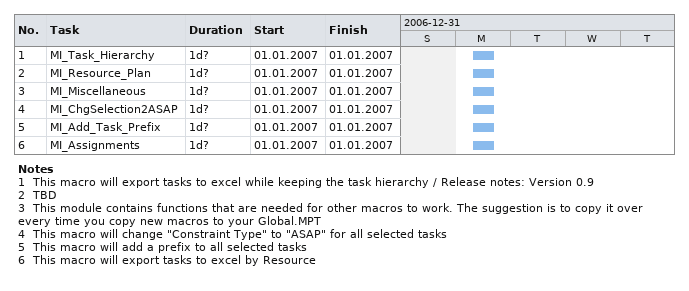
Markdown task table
| ID | Task | Duration | Start | Finish |
|---|---|---|---|---|
| 1 | MI_Task_Hierarchy | 1d? | 2007-01-01 | 2007-01-01 |
| 2 | MI_Resource_Plan | 1d? | 2007-01-01 | 2007-01-01 |
| 3 | MI_Miscellaneous | 1d? | 2007-01-01 | 2007-01-01 |
| 4 | MI_ChgSelection2ASAP | 1d? | 2007-01-01 | 2007-01-01 |
| 5 | MI_Add_Task_Prefix | 1d? | 2007-01-01 | 2007-01-01 |
| 6 | MI_Assignments | 1d? | 2007-01-01 | 2007-01-01 |

Notes
- 1: This macro will export tasks to excel while keeping the task hierarchy / Release notes: Version 0.9
- 2: TBD
- 3: This module contains functions that are needed for other macros to work. The suggestion is to copy it over every time you copy new macros to your Global.MPT
- 4: This macro will change "Constraint Type" to "ASAP" for all selected tasks
- 5: This macro will add a prefix to all selected tasks
- 6: This macro will export tasks to excel by Resource
